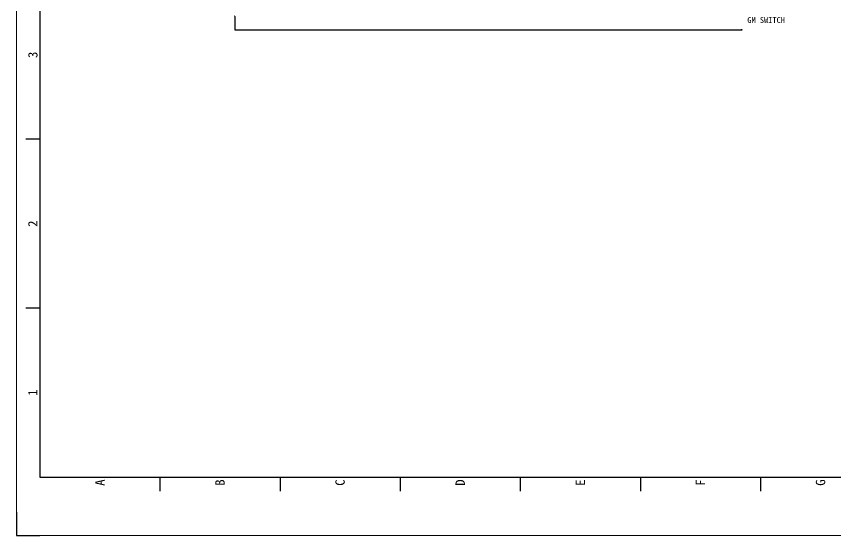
# Model space of a CAD drawing. Header units: millimetres. Extents: x 139 to 980, y -140 to 1049.
# Drawn here: x 139 to 489, y -140 to 81.7 of the extents above; entities that cross this region are included whole.
import ezdxf
from ezdxf.enums import TextEntityAlignment as Align

# ---------------------------------------------------------------- set-up
doc = ezdxf.new("R2010")
doc.units = ezdxf.units.MM
doc.header["$LTSCALE"] = 12
for name, color, linetype in [('AE_BOR', 1, 'Continuous'), ('RED_2.5mm^2', 1, 'Continuous'), ('SYMS', 7, 'Continuous')]:
    doc.layers.add(name, color=color, linetype=linetype)
doc.styles.get("Standard").update_dxf_attribs({"font": ''})
doc.styles.add('WD', font='')
doc.styles.get('Standard').set_extended_font_data('SimHei')
doc.styles.get('WD').set_extended_font_data('SimHei')

# ---------------------------------------------------------------- blocks, each defined once
blk = doc.blocks.new('gb_a0_a')
for p, q in [((149, 1039), (149, -115)), ((149, -115), (970, -115))]:
    blk.add_line(p, q)
at = {"layer": 'AE_BOR', "color": 1, "lineweight": 15}
for p, q in [((139, -140), (139, 1049)), ((980, -140), (139, -140))]:
    blk.add_line(p, q, dxfattribs=at)
at = {"layer": 'AE_BOR'}
for p, q in [((149, 29.25), (143, 29.25)), ((149, -42.87), (143, -42.87)), ((200.31, -115), (200.31, -121)), ((251.62, -115), (251.62, -121)), ((302.94, -115), (302.94, -121)), ((354.25, -115), (354.25, -121)), ((405.56, -115), (405.56, -121)), ((456.88, -115), (456.88, -121))]:
    blk.add_line(p, q, dxfattribs=at)
at = {"layer": 'AE_BOR', "lineweight": 30}
for p, q in [((139, -130), (139, -140)), ((139, -140), (149, -140))]:
    blk.add_line(p, q, dxfattribs=at)
at = {"layer": 'AE_BOR', "style": 'WD'}
for s, p in [('3', (148, 65.31)), ('2', (148, -6.81)), ('1', (148, -78.94))]:
    blk.add_text(s, height=4, rotation=90, dxfattribs=at).set_placement(p, align=Align.CENTER)
for s, p in [('A', (174.66, -116)), ('B', (225.97, -116)), ('C', (277.28, -116)), ('D', (328.59, -116)), ('E', (379.91, -116)), ('F', (431.22, -116)), ('G', (482.53, -116))]:
    blk.add_text(s, height=4, rotation=90, dxfattribs=at).set_placement(p, align=Align.MIDDLE_RIGHT)
blk = doc.blocks.new('HT0_02')
blk.add_circle((0, 0), 0.0699)
at = {"style": 'WD', "flags": 1}
for tag, p in [('X4TERM01', (-0.07, 0)), ('X2TERM01', (0, 0.07)), ('X1TERM01', (0.07, 0)), ('X8TERM01', (0, -0.07))]:
    blk.add_attdef(tag, p, '', height=0.01, dxfattribs=at)

msp = doc.modelspace()

# ---------------------------------------------------------------- linework, layer by layer
at = {"layer": 'RED_2.5mm^2'}
for p, q in [((232.34, 81.69), (232.34, 75.99)), ((232.34, 75.99), (448.66, 75.99))]:
    msp.add_line(p, q, dxfattribs=at)
msp.add_arc((232.34, 81.79), 0.1, 90, 270, dxfattribs=at)

# ---------------------------------------------------------------- block references
msp.add_blockref('gb_a0_a', (0, 0))
at = {"layer": 'SYMS', "xscale": 2, "yscale": 2, "zscale": 2}
msp.add_blockref('HT0_02', (448.8, 75.99), dxfattribs=at)

# ---------------------------------------------------------------- texts
at = {"insert": (451.26, 81.42), "char_height": 2.5, "attachment_point": 1}
msp.add_mtext_dynamic_manual_height_columns('GM SWITCH', width=15.1722, gutter_width=12.5, heights=[0], dxfattribs=at)

doc.saveas('drawing.dxf')
